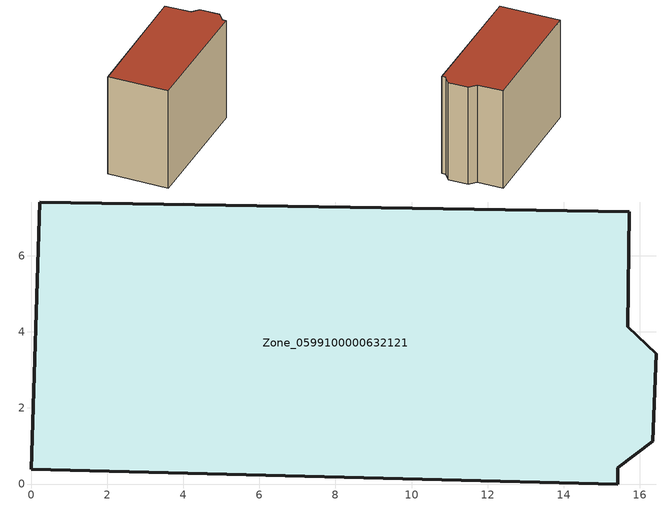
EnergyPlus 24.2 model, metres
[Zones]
Zone_0599100000632121
 floor ground (C_G): 15.41,0 0,0.39 0.23,7.41 15.73,7.16 15.69,4.13 16.44,3.42 16.34,1.12 15.42,0.43 z0
 wall outside (C_F): 0,0.39 15.41,0 15.42,0.43 16.34,1.12 16.44,3.42 15.69,4.13 15.73,7.16 0.23,7.41 0,0.39 z0:12.1
 roof outside (C_R): 15.73,7.16 0.23,7.41 0,0.39 15.41,0 15.42,0.43 16.34,1.12 16.44,3.42 15.69,4.13 z12.1
[BUILDING]
Pand.0599100000632121: North Axis=0; Terrain=City; Loads Convergence Tolerance Value=0.04; Temperature Convergence Tolerance Value=0.4; Solar Distribution=FullExterior; Maximum Number of Warmup Days=25; Minimum Number of Warmup Days=1
[Site:Location]
Rotterdam.The.Hague.AP_ZH_NLD Design_Conditions: Latitude=51.96; Longitude=4.45; Time Zone=1; Elevation=-4.5
[SITE:GROUNDTEMPERATURE:BUILDINGSURFACE]
18, 18, 18, 18, 18, 18, 18, 18, 18, 18, 18, 18
[MATERIAL] Thermal Absorptance=0.9; Solar Absorptance=0.7; Visible Absorptance=0.7
Name | Roughness | Thickness | Conductivity | Density | Specific Heat
G.TI.1946 | MediumSmooth | 0.15 | 1 | 540 | 1210
F.TI.1946 | Rough | 0.3 | 0.857143 | 1920 | 840
R.TI.1946 | MediumRough | 0.2 | 0.1 | 1500 | 1000
[CONSTRUCTION]
C_G: G.TI.1946
C_F: F.TI.1946
C_R: R.TI.1946
[ZONE]
Zone_0599100000632121: Type=1; Multiplier=1; Ceiling Height=Autocalculate; Volume=Autocalculate; Floor Area=autocalculate; Part of Total Floor Area=Yes
[ZONEINFILTRATION:DESIGNFLOWRATE]
Infil_Zone_0599100000632121: Zone or ZoneList or Space or SpaceList=Zone_0599100000632121; Schedule=AlwaysOn; Design Flow Rate Calculation Method=Flow/Area; Flow Rate per Floor Area=0.003; Constant Term Coefficient=1; Temperature Term Coefficient=0; Velocity Term Coefficient=0; Velocity Squared Term Coefficient=0
[HVACTEMPLATE:ZONE:IDEALLOADSAIRSYSTEM]
Zone_0599100000632121: Maximum Heating Supply Air Temperature=50; Minimum Cooling Supply Air Temperature=13; Maximum Heating Supply Air Humidity Ratio=0.0156; Minimum Cooling Supply Air Humidity Ratio=0.0077; Heating Limit=NoLimit; Cooling Limit=NoLimit; Dehumidification Control Type=ConstantSensibleHeatRatio; Cooling Sensible Heat Ratio=0.7; Dehumidification Setpoint=60; Humidification Control Type=None; Humidification Setpoint=30; Outdoor Air Method=None; Outdoor Air Flow Rate per Person=0.00944; Outdoor Air Flow Rate per Zone Floor Area=0; Outdoor Air Flow Rate per Zone=0; Demand Controlled Ventilation Type=None; Outdoor Air Economizer Type=NoEconomizer; Heat Recovery Type=None; Sensible Heat Recovery Effectiveness=0.7; Latent Heat Recovery Effectiveness=0.65
[ZONECONTROL:THERMOSTAT]
ThermostatControl_Zone_0599100000632121: Zone or ZoneList=Zone_0599100000632121; Control Type Schedule=DualSetpointControlType; Control 1=Thermostat_Zone_0599100000632121; Temperature Difference Between Cutout And Setpoint=0
[THERMOSTATSETPOINT:DUALSETPOINT]
Thermostat_Zone_0599100000632121: Heating Setpoint Temperature Schedule=HeatingSetpoint_Zone_0599100000632121; Cooling Setpoint Temperature Schedule=CoolingSetpoint_Zone_0599100000632121
[SCHEDULE:COMPACT]
HeatingSetpoint_Zone_0599100000632121: Through: 12/31, For: AllDays, Until: 24:00, 21
CoolingSetpoint_Zone_0599100000632121: Through: 12/31, For: AllDays, Until: 24:00, 24
DualSetpointControlType: Through: 12/31, For: AllDays, Until: 24:00, 4
AlwaysOn: Through: 12/31, For: AllDays, Until: 24:00, 1
